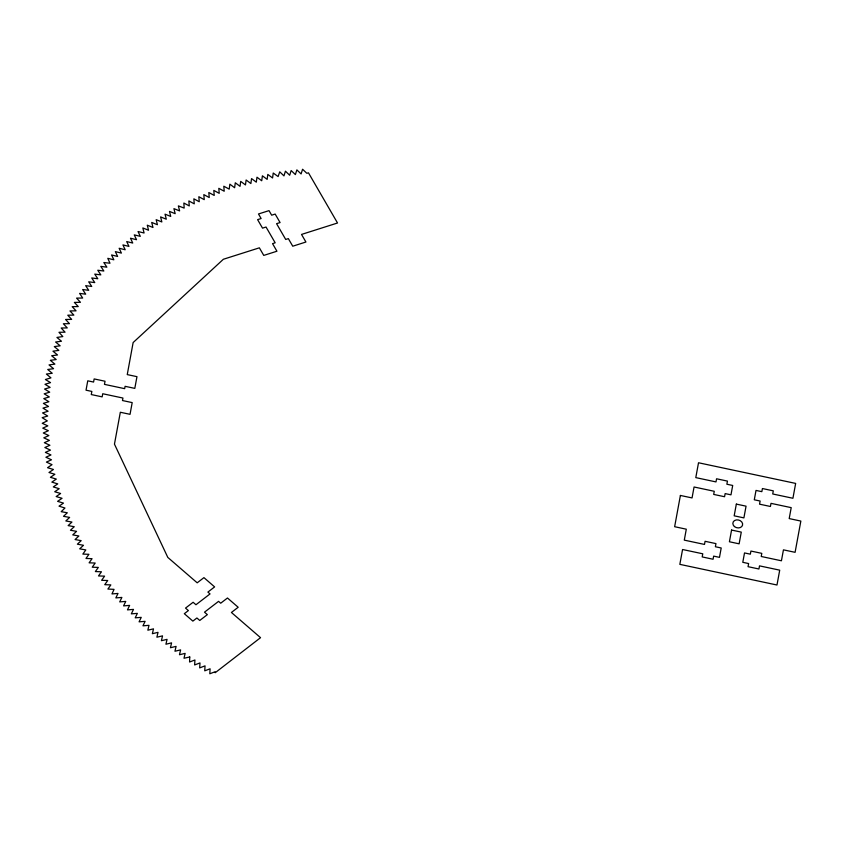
<?xml version="1.0" encoding="UTF-8"?>
<svg xmlns="http://www.w3.org/2000/svg" width="843" height="843" viewBox="0 0 843 843"><rect width="100%" height="100%" fill="white"/><g stroke="black" fill="none" stroke-linecap="round" stroke-linejoin="round"><path stroke-width="1.26" d="M189.759 656.982L189.58 662.008L194.933 659.985L194.638 664.948L199.991 662.925L199.686 667.888L205.039 665.865L204.744 670.828L210.097 668.805L209.802 673.768L215.155 671.745L215.197 672.725L260.54 637.677L231.414 612.471L238.179 607.266L227.473 598.003L220.708 603.209L218.569 601.354L204.501 612.176L207.346 614.642L199.759 620.469L196.914 617.993L192.857 621.112L184.322 613.693L188.379 610.574L185.534 608.098L193.11 602.271L195.955 604.747L210.033 593.925L207.894 592.081L214.617 586.907L203.943 577.634L197.188 582.819L167.81 557.413L114.458 444.145L120.328 412.259L130.043 414.324L132.193 402.606L122.477 400.541L122.941 398.044L102.73 393.744L102.161 396.874L91.276 394.556L91.855 391.426L86.028 390.193L87.756 380.815L93.584 382.058L94.153 378.928L105.038 381.236L104.458 384.366L124.669 388.665L125.101 386.315L134.806 388.381L136.966 376.663L127.251 374.598L133.141 342.553L223.363 259.265L259.37 247.831L263.764 255.408L276.936 251.225L272.542 243.638L275.176 242.805L266.04 227.03L262.531 228.137L257.6 219.644L261.119 218.527L258.485 213.974L269.022 210.634L271.657 215.186L275.166 214.069L280.087 222.563L276.578 223.68L285.714 239.454L288.348 238.622L292.742 246.209L305.925 242.015L301.52 234.438L337.527 222.995L308.475 172.836L306.82 173.3L302.584 169.232L301.099 173.943L296.873 169.886L295.387 174.596L291.151 170.539L289.676 175.249L285.44 171.182L283.954 175.892L279.728 171.835L278.116 176.556L273.227 173.026L272.574 177.978L267.811 174.417L267.147 179.38L262.394 175.808L261.73 180.771L256.967 177.209L256.314 182.162L251.551 178.6L250.887 183.553L246.124 179.991L245.471 184.944L240.708 181.382L240.044 186.345L235.292 182.773L234.628 187.736L229.865 184.174L229.212 189.127L223.795 186.208L224.217 191.235L218.801 188.316L219.222 193.332L213.806 190.413L214.227 195.439L208.822 192.52L209.243 197.536L203.827 194.617L204.248 199.643L198.832 196.725L199.254 201.74L193.848 198.822L194.259 203.848L188.853 200.929L189.275 205.945L183.858 203.026L184.164 208.095L178.358 205.871L179.622 210.919L173.911 208.632L175.186 213.679L169.475 211.393L170.739 216.44L165.028 214.154L166.303 219.201L160.591 216.904L161.856 221.962L156.155 219.665L157.42 224.723L151.708 222.426L152.973 227.484L147.272 225.186L148.537 230.244L142.825 227.947L144.09 233.005L138.031 231.519L140.317 236.356L134.248 234.87L136.534 239.707L130.475 238.211L132.751 243.058L126.692 241.562L128.968 246.409L122.909 244.913L125.196 249.76L119.126 248.263L121.413 253.111L115.343 251.614L117.63 256.462L111.571 254.965L113.847 259.813L107.788 258.316L109.98 263.237L103.815 262.521L106.882 267.178L100.791 266.377L103.858 271.035L97.756 270.234L100.833 274.892L94.732 274.091L97.809 278.748L91.708 277.948L94.774 282.605L88.684 281.804L91.75 286.462L85.649 285.661L88.726 290.319L82.625 289.518L85.701 294.186L79.6 293.385L82.667 298.043L76.555 298.116L80.475 302.31L74.353 302.395L78.273 306.578L72.15 306.662L76.07 310.846L69.948 310.93L73.878 315.113L67.756 315.198L71.676 319.392L65.554 319.465L69.474 323.659L63.351 323.744L67.271 327.927L61.16 328.011L65.08 332.195L58.957 332.279L62.825 336.568L56.902 337.442L61.486 341.246L55.585 342.016L60.169 345.82L54.268 346.589L58.852 350.403L52.951 351.173L57.535 354.977L51.634 355.746L56.218 359.55L50.327 360.319L54.9 364.134L49.01 364.903L53.583 368.707L47.693 369.476L52.266 373.28L46.376 374.05L50.949 377.864L45.364 379.508L50.548 382.627L44.964 384.282L50.137 387.401L44.563 389.055L49.737 392.174L44.163 393.818L49.337 396.948L43.762 398.591L48.936 401.721L43.362 403.365L48.536 406.484L42.951 408.138L48.125 411.258L42.55 412.912L47.724 416.031L42.15 417.675L47.313 420.91L42.224 423.291L47.851 425.873L42.74 428.139L48.378 430.72L43.267 432.986L48.894 435.568L43.783 437.833L49.421 440.415L44.31 442.68L49.937 445.262L44.827 447.528L50.464 450.109L45.353 452.375L50.98 454.957L45.88 457.233L51.507 459.804L46.397 462.08L52.024 464.662L47.535 467.707L53.457 469.467L48.968 472.512L54.9 474.272L50.411 477.317L56.333 479.077L51.845 482.122L57.767 483.882L53.278 486.927L59.2 488.687L54.711 491.743L60.633 493.492L56.144 496.548L62.066 498.297L57.577 501.353L63.499 503.102L59.01 506.158L64.964 508.023L61.191 511.669L67.324 512.776L63.499 516.316L69.642 517.412L65.817 520.963L71.95 522.059L68.125 525.6L74.258 526.706L70.433 530.247L76.565 531.353L72.74 534.894L78.884 536L75.059 539.541L81.191 540.648L77.366 544.188L83.499 545.284L79.674 548.835L85.807 549.931L82.846 554.093L88.937 554.304L85.975 558.456L92.066 558.677L89.105 562.829L95.196 563.04L92.235 567.202L98.325 567.413L95.364 571.565L101.455 571.786L98.494 575.938L104.585 576.148L101.624 580.311L107.714 580.521L104.753 584.684L110.844 584.894L107.883 589.046L114.047 589.362L111.971 593.925L118.009 593.44L115.839 597.908L121.877 597.424L119.717 601.902L125.755 601.417L123.584 605.885L129.622 605.4L127.462 609.879L133.5 609.394L131.329 613.862L137.367 613.377L135.207 617.845L141.245 617.361L139.074 621.839L145.112 621.354L142.952 625.822L148.99 625.337L147.841 630.195L153.51 628.846L152.362 633.704L158.02 632.355L156.882 637.203L162.541 635.864L161.403 640.712L167.062 639.363L165.923 644.221L171.582 642.872L170.434 647.73L176.103 646.381L174.954 651.239L180.623 649.89L179.475 654.737L185.144 653.388L183.995 658.246L189.759 656.982M680.396 495.452L674.642 526.706L686.297 529.193L684.295 540.131L704.495 544.43L705.075 541.301L715.949 543.609L715.38 546.738L721.208 547.982L719.479 557.36L713.652 556.117L713.073 559.246L702.198 556.928L702.767 553.798L682.567 549.51L679.837 564.357L776.983 585.01L779.712 570.163L759.501 565.864L758.932 568.993L748.047 566.675L748.626 563.556L742.788 562.313L744.517 552.934L750.344 554.178L750.923 551.048L761.798 553.366L761.229 556.485L781.429 560.785L783.442 549.847L795.097 552.323L800.85 521.069L789.196 518.582L791.208 507.644L770.997 503.355L770.428 506.474L759.543 504.167L760.123 501.037L754.295 499.794L756.013 490.426L761.84 491.659L762.42 488.54L773.294 490.847L772.725 493.977L792.926 498.266L795.655 483.418L698.52 462.765L695.791 477.612L715.992 481.911L716.571 478.782L727.446 481.1L726.877 484.23L732.704 485.463L730.976 494.841L725.149 493.598L724.569 496.727L713.694 494.419L714.263 491.29L694.063 486.991L692.05 497.928L680.396 495.452M731.566 530.047L729.416 541.764L739.121 543.83L741.282 532.112L731.566 530.047M736.339 504.103L734.179 515.821L743.895 517.887L746.055 506.169L736.339 504.103M734.422 526.538A4.974 3.973 14.8 0 0 742.535 525.21A4.974 3.973 14.8 0 0 736.287 519.92A4.974 3.973 14.8 0 0 734.422 526.538"/></g></svg>
